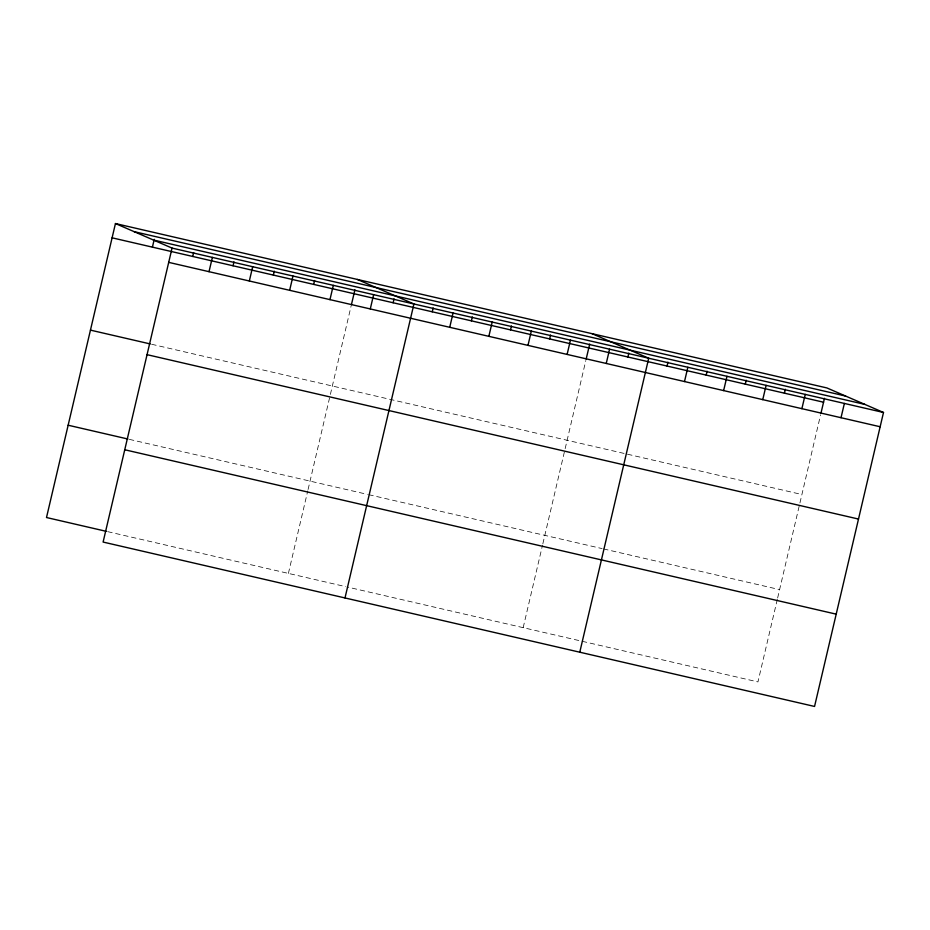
<?xml version="1.0" encoding="UTF-8"?>
<svg xmlns="http://www.w3.org/2000/svg" width="930" height="930" viewBox="0 0 930 930"><rect width="100%" height="100%" fill="white"/><g stroke="black" fill="none" stroke-linecap="round" stroke-linejoin="round"><path stroke-width="0.7" stroke-dasharray="4.65 3.49" d="M288.393 573.415L307.749 490.901M308.074 489.506L351.04 306.307M523.172 627.657L542.527 545.154M542.853 543.748L585.819 360.549M777.306 599.397L757.95 681.911L347.088 586.97M777.631 598.002L799.602 504.304M799.94 502.909L820.597 414.803M151.625 344.251L801.904 494.516M129.316 439.355L367.338 494.353M368.733 494.679L602.117 548.595M603.512 548.921L779.596 589.608M107.671 531.646L345.693 586.644"/><path stroke-width="1.4" d="M115.448 223.549L172.05 248.089L103.102 542.062L814.552 706.451L883.5 412.478L826.898 387.938L115.448 223.549L46.5 517.522L106.276 531.332M152.415 247.136L154.241 239.347M192.731 256.459L193.649 252.565M209.018 271.688L212.366 257.412M233.046 265.771L233.965 261.876M249.333 281L252.681 266.724M273.362 275.082L274.28 271.188M289.649 290.311L292.997 276.036M313.677 284.406L314.596 280.511M329.964 299.634L333.312 285.359M351.366 304.9L354.911 289.823M370.279 308.946L373.627 294.671M393.123 302.762L394.041 298.867M344.995 597.955L413.943 303.982L357.341 279.442M432.252 311.794L433.171 307.911M449.725 327.302L453.073 313.026M471.382 320.838L472.3 316.944M488.855 336.346L492.202 322.071M510.512 329.883L511.43 325.988M527.984 345.39L531.332 331.115M549.642 338.927L550.56 335.033M567.114 354.423L570.462 340.148M586.144 359.154L589.69 344.077M606.244 363.467L609.592 349.192M627.901 357.004L628.819 353.109M579.774 652.197L648.721 358.236L592.119 333.696M667.031 366.048L667.949 362.154M684.503 381.556L687.851 367.28M706.161 375.092L707.079 371.198M723.633 390.588L726.981 376.313M745.29 384.137L746.209 380.242M762.763 399.633L766.111 385.357M784.42 393.169L785.338 389.275M801.893 408.677L805.24 394.401M820.923 413.397L824.468 398.319M841.022 417.721L844.37 403.446M134.129 231.651L845.579 396.041M153.369 239.998L864.819 404.387M172.05 248.089L883.5 412.478M112.1 237.824L823.55 402.213M168.702 262.365L880.152 426.754M90.454 330.127L150.23 343.937M147.056 354.667L858.506 519.056M68.146 425.219L127.922 439.03M124.748 449.76L836.198 614.149"/></g></svg>
